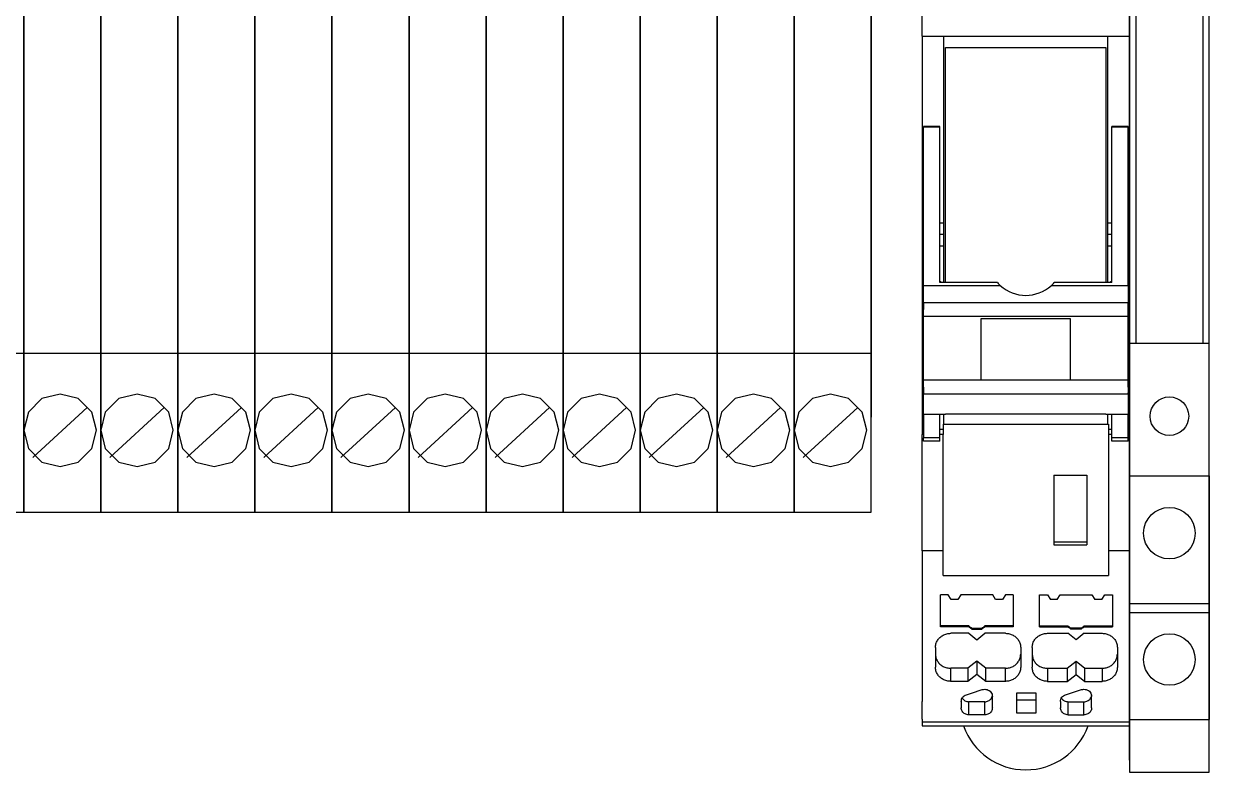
# Model space of a CAD drawing. Extents: x -2333 to 4564, y -5034 to 5704.
# Drawn here: x 2802.2 to 3137.7, y 1464.3 to 1676 of the extents above; entities that cross this region are included whole.
import ezdxf

# ---------------------------------------------------------------- set-up
doc = ezdxf.new("R2010")
doc.units = 0
doc.header["$LTSCALE"] = 10
doc.header["$MEASUREMENT"] = 0
doc.linetypes.add('DOT_CENTER', pattern=[14, 12, -1, 0, -1])
doc.layers.get('0').update_dxf_attribs({"linetype": 'CONTINUOUS'})
doc.layers.add('1', color=7, linetype='CONTINUOUS')
doc.layers.add('LEG', color=7, linetype='CONTINUOUS')
doc.layers.add('P', color=250, linetype='CONTINUOUS', lineweight=100)

# ---------------------------------------------------------------- blocks, each defined once
blk = doc.blocks.new('A$C191F7B9C')
at = {"color": 7, "linetype": 'Continuous'}
for p, q in [((0, 86.633), (0, 96.146)), ((0.001, 96.146), (0.001, 95.134)), ((0.001, 96.146), (6.274, 96.146)), ((6.274, 95.134), (6.274, 96.146)), ((6.275, 96.146), (6.275, 86.633)), ((0.001, 95.134), (0.001, 87.746)), ((6.274, 87.746), (6.274, 95.134)), ((0.001, 87.746), (0.001, 86.633)), ((0.001, 87.746), (6.274, 87.746)), ((6.274, 86.633), (6.274, 87.746)), ((0, 76.917), (0, 86.633)), ((0, 86.026), (0, 81.521)), ((0.001, 86.633), (0.001, 85.621)), ((0.001, 86.633), (6.274, 86.633)), ((6.274, 85.621), (6.274, 86.633)), ((6.275, 86.633), (6.275, 76.917)), ((0.001, 85.621), (0.001, 78.233)), ((6.274, 78.233), (6.274, 85.621)), ((0, 81.521), (0, 77.947)), ((0, 77.947), (0, 76.917)), ((0.001, 78.233), (0.001, 76.917)), ((0.001, 78.233), (6.274, 78.233)), ((6.274, 76.917), (6.274, 78.233)), ((0, 68.517), (0, 76.917)), ((0.001, 76.917), (0.001, 75.905)), ((0.001, 76.917), (6.274, 76.917)), ((6.274, 75.905), (6.274, 76.917)), ((6.275, 76.917), (6.275, 68.517)), ((0.001, 75.905), (0.001, 68.517)), ((6.274, 68.517), (6.274, 75.905)), ((0.506, 69.489), (0.506, 68.274)), ((5.769, 69.489), (0.506, 69.489)), ((5.769, 68.274), (5.769, 69.489)), ((0, 68.517), (0, 60.319)), ((0, 68.517), (0.506, 68.517)), ((0.506, 68.274), (0.506, 61.999)), ((5.769, 68.274), (0.506, 68.274)), ((5.769, 68.517), (6.275, 68.517)), ((5.769, 61.999), (5.769, 68.274)), ((6.275, 60.319), (6.275, 68.517)), ((0.506, 61.999), (0.506, 60.785)), ((5.769, 61.999), (0.506, 61.999)), ((5.769, 60.785), (5.769, 61.999)), ((5.769, 60.785), (0.506, 60.785)), ((0, 60.319), (6.275, 60.319)), ((0, 60.319), (0, 33.702)), ((0.506, 60.319), (0.506, 33.702)), ((5.769, 60.319), (5.769, 33.702)), ((6.275, 33.702), (6.275, 60.319)), ((0, 33.702), (0, 23.278)), ((0, 33.702), (6.275, 33.702)), ((6.275, 23.278), (6.275, 33.702)), ((0, 13.263), (0, 23.278)), ((0, 23.278), (6.275, 23.278)), ((0.001, 23.278), (0.001, 14.275)), ((6.274, 14.275), (6.274, 23.278)), ((6.275, 23.278), (6.275, 13.263)), ((0.001, 14.275), (0.001, 13.263)), ((6.274, 13.263), (6.274, 14.275)), ((0, 4.149), (0, 13.263)), ((0.001, 13.263), (0.001, 12.55)), ((0.001, 13.263), (6.274, 13.263)), ((6.274, 12.55), (6.274, 13.263)), ((6.275, 13.263), (6.275, 4.149)), ((6.275, 12.835), (6.275, 13.263)), ((0.001, 12.55), (0.001, 5.162)), ((0.001, 12.55), (6.274, 12.55)), ((6.274, 5.162), (6.274, 12.55)), ((6.275, 9.261), (6.275, 12.835)), ((6.275, 5.321), (6.275, 9.261)), ((0.001, 5.162), (0.001, 4.149)), ((6.274, 4.149), (6.274, 5.162)), ((6.275, 4.878), (6.275, 5.321)), ((6.275, 1.012), (6.275, 4.878)), ((0, 4.149), (0, 1.012)), ((0.001, 4.149), (6.274, 4.149)), ((0, 1.012), (0, 0)), ((6.275, 0), (6.275, 1.012)), ((0, 0), (6.275, 0))]:
    blk.add_line(p, q, dxfattribs=at)
for centre, radius in [((3.137, 91.44), 2.024), ((3.137, 81.927), 2.024), ((3.137, 72.717), 2.024), ((3.137, 27.974), 1.518), ((3.137, 18.784), 2.024), ((3.137, 8.856), 2.024)]:
    blk.add_circle(centre, radius, dxfattribs=at)
at = {"layer": 'LEG'}
blk.add_line((0, 0.945), (0, 95.945), dxfattribs=at)

msp = doc.modelspace()

# ---------------------------------------------------------------- linework, layer by layer
at = {"color": 7, "linetype": 'Continuous'}
for p, q in [((3056.3964, 1672.52906), (3056.3964, 1705.03989)), ((3115.0764, 1672.52906), (3115.0764, 1705.03989)), ((3056.3964, 1672.52906), (3056.3964, 1599.66506)), ((3056.3964, 1672.52906), (3062.5164, 1672.52906)), ((3062.5164, 1672.52906), (3108.9564, 1672.52906)), ((3062.5164, 1619.60906), (3062.5164, 1672.52906)), ((3108.9564, 1672.52906), (3115.0764, 1672.52906)), ((3108.9564, 1619.60906), (3108.9564, 1672.52906)), ((3115.0764, 1599.66506), (3115.0764, 1672.52906)), ((3063.0564, 1669.28906), (3108.4164, 1669.28906)), ((3063.0564, 1602.77906), (3063.0564, 1669.28906)), ((3108.4164, 1669.28906), (3108.4164, 1602.77906)), ((3061.4364, 1646.88875), (3056.7564, 1646.88875)), ((3056.7564, 1646.74212), (3056.7564, 1646.88875)), ((3056.7564, 1601.96082), (3056.7564, 1646.74212)), ((3061.4364, 1646.74212), (3061.4364, 1646.88875)), ((3061.4364, 1619.60906), (3061.4364, 1646.74212)), ((3114.7164, 1646.88875), (3110.0364, 1646.88875)), ((3110.0364, 1646.74212), (3110.0364, 1646.88875)), ((3110.0364, 1619.60906), (3110.0364, 1646.74212)), ((3114.7164, 1646.74212), (3114.7164, 1646.88875)), ((3114.7164, 1601.96082), (3114.7164, 1646.74212)), ((3062.5164, 1619.60906), (3061.4364, 1619.60906)), ((3061.4364, 1613.12906), (3061.4364, 1619.60906)), ((3062.5164, 1613.12906), (3062.5164, 1619.60906)), ((3108.9564, 1613.12906), (3108.9564, 1619.60906)), ((3110.0364, 1619.60906), (3108.9564, 1619.60906)), ((3110.0364, 1613.12906), (3110.0364, 1619.60906)), ((3061.4364, 1603.19954), (3061.4364, 1613.12906)), ((3062.5164, 1613.12906), (3061.4364, 1613.12906)), ((3062.5164, 1602.77906), (3062.5164, 1613.12906)), ((3108.9564, 1602.77906), (3108.9564, 1613.12906)), ((3110.0364, 1613.12906), (3108.9564, 1613.12906)), ((3110.0364, 1603.19954), (3110.0364, 1613.12906)), ((3056.7564, 1599.66506), (3056.7564, 1601.96082)), ((3061.4364, 1602.77906), (3061.4364, 1603.19954)), ((3077.68655, 1602.77906), (3061.4364, 1602.77906)), ((3110.0364, 1602.77906), (3093.78624, 1602.77906)), ((3110.0364, 1602.77906), (3110.0364, 1603.19954)), ((3114.7164, 1601.96082), (3114.7164, 1599.66506)), ((3056.3964, 1599.66506), (3056.3964, 1591.31306)), ((3056.7564, 1599.66506), (3056.3964, 1599.66506)), ((3056.7564, 1597.10059), (3056.7564, 1599.66506)), ((3114.7164, 1597.10059), (3056.7564, 1597.10059)), ((3056.7564, 1597.10059), (3056.7564, 1595.21906)), ((3114.7164, 1599.66506), (3114.7164, 1597.10059)), ((3115.0764, 1599.66506), (3114.7164, 1599.66506)), ((3114.7164, 1595.21906), (3114.7164, 1597.10059)), ((3115.0764, 1591.31306), (3115.0764, 1599.66506)), ((3056.7564, 1593.16558), (3056.7564, 1595.21906)), ((3114.7164, 1593.16558), (3114.7164, 1595.21906)), ((3056.7564, 1591.31306), (3056.3964, 1591.31306)), ((3056.3964, 1591.31306), (3056.3964, 1587.84822)), ((3114.7164, 1593.16558), (3056.7564, 1593.16558)), ((3056.7564, 1591.31306), (3056.7564, 1593.16558)), ((3056.7564, 1575.22255), (3056.7564, 1591.31306)), ((3073.1364, 1575.22255), (3073.1364, 1592.60906)), ((3073.1364, 1592.60906), (3098.3364, 1592.60906)), ((3098.3364, 1592.60906), (3098.3364, 1575.22255)), ((3114.7164, 1591.31306), (3114.7164, 1593.16558)), ((3114.7164, 1575.22255), (3114.7164, 1591.31306)), ((3115.0764, 1591.31306), (3114.7164, 1591.31306)), ((3115.0764, 1587.84822), (3115.0764, 1591.31306)), ((3056.3964, 1587.84822), (3056.3964, 1561.28906)), ((3056.3964, 1587.84822), (3056.7564, 1587.84822)), ((3115.0764, 1587.84822), (3114.7164, 1587.84822)), ((3115.0764, 1561.28906), (3115.0764, 1587.84822)), ((3114.7164, 1575.22255), (3056.7564, 1575.22255)), ((3056.7564, 1573.16906), (3056.7564, 1575.22255)), ((3114.7164, 1573.16906), (3114.7164, 1575.22255)), ((3056.7564, 1573.16906), (3056.7564, 1573.00033)), ((3056.7564, 1573.00033), (3056.7564, 1571.65116)), ((3056.7564, 1571.65116), (3056.7564, 1571.28753)), ((3056.7564, 1571.28753), (3114.7164, 1571.28753)), ((3056.7564, 1565.54355), (3056.7564, 1571.28753)), ((3114.7164, 1573.16906), (3114.7164, 1573.00033)), ((3114.7164, 1573.00033), (3114.7164, 1571.65116)), ((3114.7164, 1571.28753), (3114.7164, 1571.65116)), ((3114.7164, 1571.28753), (3114.7164, 1565.54355)), ((3056.7564, 1565.54355), (3056.7564, 1558.84852)), ((3056.7564, 1565.54355), (3061.4364, 1565.54355)), ((3061.4364, 1565.60906), (3063.0564, 1565.60906)), ((3061.4364, 1565.54355), (3061.4364, 1565.60906)), ((3061.4364, 1558.84852), (3061.4364, 1565.54355)), ((3062.5164, 1562.72906), (3062.5164, 1565.60906)), ((3108.4164, 1565.60906), (3063.0564, 1565.60906)), ((3108.4164, 1565.60906), (3110.0364, 1565.60906)), ((3108.9564, 1562.72906), (3108.9564, 1565.60906)), ((3110.0364, 1565.54355), (3110.0364, 1565.60906)), ((3110.0364, 1565.54355), (3114.7164, 1565.54355)), ((3110.0364, 1558.84852), (3110.0364, 1565.54355)), ((3114.7164, 1558.84852), (3114.7164, 1565.54355)), ((3056.3964, 1561.28906), (3056.3964, 1559.84906)), ((3056.3964, 1561.28906), (3056.7564, 1561.28906)), ((3061.4364, 1561.28906), (3061.7964, 1561.28906)), ((3061.7964, 1561.28906), (3062.3364, 1561.28906)), ((3062.3364, 1562.72906), (3062.5164, 1562.72906)), ((3062.3364, 1562.72906), (3062.3364, 1561.28906)), ((3062.3364, 1561.28906), (3062.3364, 1559.84906)), ((3062.5164, 1562.72906), (3108.9564, 1562.72906)), ((3108.9564, 1562.72906), (3109.1364, 1562.72906)), ((3109.1364, 1562.72906), (3109.1364, 1561.28906)), ((3109.1364, 1561.28906), (3109.1364, 1559.84906)), ((3109.1364, 1561.28906), (3109.6764, 1561.28906)), ((3109.6764, 1561.28906), (3110.0364, 1561.28906)), ((3114.7164, 1561.28906), (3115.0764, 1561.28906)), ((3115.0764, 1559.84906), (3115.0764, 1561.28906)), ((3056.3964, 1526.9302), (3056.3964, 1559.84906)), ((3056.7564, 1559.84906), (3056.3964, 1559.84906)), ((3056.7564, 1557.98009), (3056.7564, 1558.84852)), ((3061.4364, 1557.98009), (3056.7564, 1557.98009)), ((3062.3364, 1559.84906), (3061.4364, 1559.84906)), ((3061.4364, 1557.98009), (3061.4364, 1558.84852)), ((3062.3364, 1519.97073), (3062.3364, 1559.84906)), ((3109.1364, 1559.84906), (3109.1364, 1519.97073)), ((3110.0364, 1559.84906), (3109.1364, 1559.84906)), ((3110.0364, 1557.98009), (3110.0364, 1558.84852)), ((3114.7164, 1557.98009), (3110.0364, 1557.98009)), ((3115.0764, 1559.84906), (3114.7164, 1559.84906)), ((3114.7164, 1557.98009), (3114.7164, 1558.84852)), ((3115.0764, 1526.9302), (3115.0764, 1559.84906)), ((3093.6564, 1548.32906), (3093.6564, 1529.43364)), ((3093.6564, 1548.32906), (3103.0164, 1548.32906)), ((3103.0164, 1548.32906), (3103.0164, 1529.43364)), ((3062.3364, 1526.9302), (3056.3964, 1526.9302)), ((3056.3964, 1526.9302), (3056.3964, 1484.32261)), ((3093.6564, 1529.43364), (3103.0164, 1529.43364)), ((3093.6564, 1529.43364), (3093.6564, 1528.66547)), ((3093.6564, 1528.66547), (3103.0164, 1528.66547)), ((3103.0164, 1529.43364), (3103.0164, 1528.66547)), ((3115.0764, 1526.9302), (3109.1364, 1526.9302)), ((3115.0764, 1526.9302), (3115.0764, 1484.32261)), ((3062.3364, 1519.97073), (3109.1364, 1519.97073)), ((3063.7764, 1514.50657), (3061.5804, 1514.50657)), ((3061.5804, 1505.69317), (3061.5804, 1514.50657)), ((3064.60778, 1513.16439), (3063.7764, 1514.50657)), ((3066.54501, 1513.16439), (3064.60778, 1513.16439)), ((3067.3764, 1514.50657), (3066.54501, 1513.16439)), ((3076.3764, 1514.50657), (3067.3764, 1514.50657)), ((3077.20778, 1513.16439), (3076.3764, 1514.50657)), ((3079.14501, 1513.16439), (3077.20778, 1513.16439)), ((3079.9764, 1514.50657), (3079.14501, 1513.16439)), ((3082.1724, 1514.50657), (3079.9764, 1514.50657)), ((3082.1724, 1514.50657), (3082.1724, 1505.69317)), ((3089.6604, 1505.69317), (3089.6604, 1514.50657)), ((3089.6604, 1514.50657), (3091.8564, 1514.50657)), ((3091.8564, 1514.50657), (3092.68778, 1513.16439)), ((3094.62501, 1513.16439), (3092.68778, 1513.16439)), ((3094.62501, 1513.16439), (3095.4564, 1514.50657)), ((3095.4564, 1514.50657), (3104.4564, 1514.50657)), ((3104.4564, 1514.50657), (3105.28778, 1513.16439)), ((3107.22501, 1513.16439), (3105.28778, 1513.16439)), ((3107.22501, 1513.16439), (3108.0564, 1514.50657)), ((3108.0564, 1514.50657), (3110.2524, 1514.50657)), ((3110.2524, 1514.50657), (3110.2524, 1505.69317)), ((3069.57834, 1505.69317), (3061.5804, 1505.69317)), ((3061.5804, 1505.44685), (3061.5804, 1505.69317)), ((3069.57834, 1505.44685), (3061.5804, 1505.44685)), ((3069.57091, 1503.60135), (3064.4964, 1503.60135)), ((3069.57091, 1503.60135), (3071.8764, 1501.79823)), ((3070.4364, 1505.02208), (3070.4364, 1504.77576)), ((3070.4364, 1505.02208), (3073.3164, 1505.02208)), ((3070.4364, 1504.77576), (3073.3164, 1504.77576)), ((3071.8764, 1501.79823), (3074.18188, 1503.60135)), ((3073.3164, 1505.02208), (3073.3164, 1504.77576)), ((3082.1724, 1505.69317), (3074.17446, 1505.69317)), ((3082.1724, 1505.44685), (3074.17446, 1505.44685)), ((3079.9764, 1503.60135), (3074.18188, 1503.60135)), ((3082.1724, 1505.69317), (3082.1724, 1505.44685)), ((3089.6604, 1505.44685), (3089.6604, 1505.69317)), ((3089.6604, 1505.69317), (3097.65834, 1505.69317)), ((3089.6604, 1505.44685), (3097.65834, 1505.44685)), ((3091.8564, 1503.60135), (3097.65091, 1503.60135)), ((3099.9564, 1501.79823), (3097.65091, 1503.60135)), ((3097.65834, 1505.69317), (3097.65834, 1505.44685)), ((3098.5164, 1505.02208), (3098.5164, 1504.77576)), ((3101.3964, 1505.02208), (3098.5164, 1505.02208)), ((3101.3964, 1504.77576), (3098.5164, 1504.77576)), ((3102.26188, 1503.60135), (3099.9564, 1501.79823)), ((3101.3964, 1505.02208), (3101.3964, 1504.77576)), ((3102.25446, 1505.69317), (3102.25446, 1505.44685)), ((3102.25446, 1505.69317), (3110.2524, 1505.69317)), ((3102.25446, 1505.44685), (3110.2524, 1505.44685)), ((3102.26188, 1503.60135), (3107.3364, 1503.60135)), ((3110.2524, 1505.69317), (3110.2524, 1505.44685)), ((3060.1764, 1499.57481), (3060.1764, 1497.73305)), ((3060.1764, 1497.73305), (3060.1764, 1494.03831)), ((3084.2964, 1499.57481), (3084.2964, 1497.73305)), ((3084.2964, 1497.73305), (3084.2964, 1494.03831)), ((3087.5364, 1499.57481), (3087.5364, 1497.73305)), ((3087.5364, 1497.73305), (3087.5364, 1494.03831)), ((3111.6564, 1499.57481), (3111.6564, 1497.73305)), ((3111.6564, 1497.73305), (3111.6564, 1494.03831)), ((3069.3564, 1493.70651), (3064.4964, 1493.70651)), ((3071.8764, 1495.6774), (3069.3564, 1493.70651)), ((3069.3564, 1493.70651), (3069.3564, 1490.01177)), ((3071.8764, 1495.6774), (3071.8764, 1491.98266)), ((3074.3964, 1493.70651), (3071.8764, 1495.6774)), ((3074.3964, 1490.01177), (3074.3964, 1493.70651)), ((3079.9764, 1493.70651), (3074.3964, 1493.70651)), ((3091.8564, 1493.70651), (3097.4364, 1493.70651)), ((3097.4364, 1493.70651), (3099.9564, 1495.6774)), ((3097.4364, 1493.70651), (3097.4364, 1490.01177)), ((3099.9564, 1495.6774), (3102.4764, 1493.70651)), ((3099.9564, 1491.98266), (3099.9564, 1495.6774)), ((3102.4764, 1490.01177), (3102.4764, 1493.70651)), ((3102.4764, 1493.70651), (3107.3364, 1493.70651)), ((3069.3564, 1490.01177), (3064.4964, 1490.01177)), ((3071.8764, 1491.98266), (3069.3564, 1490.01177)), ((3074.3964, 1490.01177), (3071.8764, 1491.98266)), ((3079.9764, 1490.01177), (3074.3964, 1490.01177)), ((3091.8564, 1490.01177), (3097.4364, 1490.01177)), ((3097.4364, 1490.01177), (3099.9564, 1491.98266)), ((3099.9564, 1491.98266), (3102.4764, 1490.01177)), ((3102.4764, 1490.01177), (3107.3364, 1490.01177)), ((3088.7064, 1486.6731), (3083.1264, 1486.6731)), ((3083.1264, 1486.6731), (3083.1264, 1484.83134)), ((3088.7064, 1484.83134), (3088.7064, 1486.6731)), ((3056.3964, 1484.32261), (3056.3964, 1484.28932)), ((3056.3964, 1479.3433), (3056.3964, 1484.28932)), ((3067.4664, 1484.32315), (3067.4664, 1482.56267)), ((3076.2864, 1482.56267), (3076.2864, 1485.75953)), ((3083.1264, 1484.83134), (3088.7064, 1484.83134)), ((3083.1264, 1484.83134), (3083.1264, 1481.1366)), ((3088.7064, 1481.1366), (3088.7064, 1484.83134)), ((3095.5464, 1484.32315), (3095.5464, 1482.56267)), ((3104.3664, 1482.56267), (3104.3664, 1485.75953)), ((3115.0764, 1484.28932), (3115.0764, 1484.32261)), ((3115.0764, 1482.98906), (3115.0764, 1484.28932)), ((3115.0764, 1482.98906), (3115.0764, 1482.88065)), ((3083.1264, 1481.1366), (3088.7064, 1481.1366)), ((3115.0764, 1479.3433), (3115.0764, 1482.88065)), ((3056.3964, 1479.3433), (3056.3964, 1478.53172)), ((3056.3964, 1478.53172), (3056.3964, 1477.58906)), ((3056.3964, 1477.58906), (3056.3964, 1477.38489)), ((3056.3964, 1477.38489), (3115.0764, 1477.38489)), ((3115.0764, 1479.3433), (3115.0764, 1478.53172)), ((3115.0764, 1478.53172), (3115.0764, 1477.58906)), ((3115.0764, 1477.58906), (3115.0764, 1477.38489))]:
    msp.add_line(p, q, dxfattribs=at)
at = {"color": 2, "linetype": 'Continuous'}
for p, q in [((3061.4364, 1646.74212), (3056.7564, 1646.74212)), ((3114.7164, 1646.74212), (3110.0364, 1646.74212)), ((3061.4364, 1558.84852), (3056.7564, 1558.84852)), ((3114.7164, 1558.84852), (3110.0364, 1558.84852)), ((3064.4964, 1490.01177), (3064.4964, 1493.70651)), ((3079.9764, 1490.01177), (3079.9764, 1493.70651)), ((3091.8564, 1493.70651), (3091.8564, 1490.01177)), ((3107.3364, 1493.70651), (3107.3364, 1490.01177)), ((3069.6264, 1480.5494), (3069.6264, 1484.24413)), ((3074.1264, 1480.5494), (3074.1264, 1484.24413)), ((3097.7064, 1480.5494), (3097.7064, 1484.24413)), ((3102.2064, 1480.5494), (3102.2064, 1484.24413)), ((3056.3964, 1478.53172), (3115.0764, 1478.53172))]:
    msp.add_line(p, q, dxfattribs=at)
at = {"color": 7, "linetype": 'Continuous'}
for centre, radius, start, end in [((3085.7364, 1609.97906), 10.8, 221.8103149, 227.9387984), ((3085.7364, 1609.97906), 10.8, 227.9387984, 312.0612016), ((3085.7364, 1609.97906), 10.8, 312.0612016, 318.1896851), ((3085.7364, 1483.70906), 18.72, 199.7447034, 340.2552966)]:
    msp.add_arc(centre, radius, start, end, dxfattribs=at)
for points in [[(3056.7564, 1601.96082), (3062.1926, 1601.96082), (3067.62881, 1601.96082), (3073.06501, 1601.96082), (3078.50122, 1601.96082)], [(3061.4364, 1603.19954), (3061.72487, 1602.98995), (3062.01513, 1602.77906)], [(3092.97158, 1601.96082), (3098.40778, 1601.96082), (3103.84399, 1601.96082), (3109.28019, 1601.96082), (3114.7164, 1601.96082)], [(3110.0364, 1603.19954), (3109.74793, 1602.98995), (3109.45766, 1602.77906)], [(3060.1764, 1499.57481), (3060.3236, 1500.61695), (3060.75517, 1501.58808), (3061.4417, 1502.422), (3062.3364, 1503.0619), (3063.3783, 1503.46415), (3064.4964, 1503.60135)], [(3070.4364, 1505.02208), (3070.22188, 1505.18985), (3070.00737, 1505.35762), (3069.79285, 1505.52539), (3069.57834, 1505.69317)], [(3069.57834, 1505.69317), (3069.57834, 1505.63159), (3069.57834, 1505.57001), (3069.57834, 1505.50843), (3069.57834, 1505.44685)], [(3070.4364, 1504.77576), (3070.22188, 1504.94353), (3070.00737, 1505.1113), (3069.79285, 1505.27908), (3069.57834, 1505.44685)], [(3074.17446, 1505.69317), (3073.95995, 1505.52539), (3073.74543, 1505.35762), (3073.53091, 1505.18985), (3073.3164, 1505.02208)], [(3074.17446, 1505.44685), (3073.95995, 1505.27908), (3073.74543, 1505.1113), (3073.53091, 1504.94353), (3073.3164, 1504.77576)], [(3074.17446, 1505.69317), (3074.17446, 1505.63159), (3074.17446, 1505.57001), (3074.17446, 1505.50843), (3074.17446, 1505.44685)], [(3079.9764, 1503.60135), (3081.0945, 1503.46415), (3082.1364, 1503.0619), (3083.0311, 1502.422), (3083.71763, 1501.58808), (3084.1492, 1500.61695), (3084.2964, 1499.57481)], [(3087.5364, 1499.57481), (3087.6836, 1500.61695), (3088.11517, 1501.58808), (3088.8017, 1502.422), (3089.6964, 1503.0619), (3090.7383, 1503.46415), (3091.8564, 1503.60135)], [(3097.65834, 1505.69317), (3097.87285, 1505.52539), (3098.08737, 1505.35762), (3098.30188, 1505.18985), (3098.5164, 1505.02208)], [(3097.65834, 1505.44685), (3097.87285, 1505.27908), (3098.08737, 1505.1113), (3098.30188, 1504.94353), (3098.5164, 1504.77576)], [(3101.3964, 1505.02208), (3101.61091, 1505.18985), (3101.82543, 1505.35762), (3102.03995, 1505.52539), (3102.25446, 1505.69317)], [(3101.3964, 1504.77576), (3101.61091, 1504.94353), (3101.82543, 1505.1113), (3102.03995, 1505.27908), (3102.25446, 1505.44685)], [(3107.3364, 1503.60135), (3108.4545, 1503.46415), (3109.4964, 1503.0619), (3110.3911, 1502.422), (3111.07763, 1501.58808), (3111.5092, 1500.61695), (3111.6564, 1499.57481)], [(3060.1764, 1497.73305), (3060.3236, 1496.6909), (3060.75517, 1495.71978), (3061.4417, 1494.88585), (3062.3364, 1494.24596), (3063.3783, 1493.84371), (3064.4964, 1493.70651)], [(3079.9764, 1493.70651), (3081.0945, 1493.84371), (3082.1364, 1494.24596), (3083.0311, 1494.88585), (3083.71763, 1495.71978), (3084.1492, 1496.6909), (3084.2964, 1497.73305)], [(3087.5364, 1497.73305), (3087.6836, 1496.6909), (3088.11517, 1495.71978), (3088.8017, 1494.88585), (3089.6964, 1494.24596), (3090.7383, 1493.84371), (3091.8564, 1493.70651)], [(3107.3364, 1493.70651), (3108.4545, 1493.84371), (3109.4964, 1494.24596), (3110.3911, 1494.88585), (3111.07763, 1495.71978), (3111.5092, 1496.6909), (3111.6564, 1497.73305)], [(3064.4964, 1490.01177), (3063.3783, 1490.14897), (3062.3364, 1490.55123), (3061.4417, 1491.19112), (3060.75517, 1492.02504), (3060.3236, 1492.99617), (3060.1764, 1494.03831)], [(3084.2964, 1494.03831), (3084.1492, 1492.99617), (3083.71763, 1492.02504), (3083.0311, 1491.19112), (3082.1364, 1490.55123), (3081.0945, 1490.14897), (3079.9764, 1490.01177)], [(3091.8564, 1490.01177), (3090.7383, 1490.14897), (3089.6964, 1490.55123), (3088.8017, 1491.19112), (3088.11517, 1492.02504), (3087.6836, 1492.99617), (3087.5364, 1494.03831)], [(3111.6564, 1494.03831), (3111.5092, 1492.99617), (3111.07763, 1492.02504), (3110.3911, 1491.19112), (3109.4964, 1490.55123), (3108.4545, 1490.14897), (3107.3364, 1490.01177)], [(3068.92658, 1486.22783), (3070.05158, 1486.58692), (3071.17658, 1486.94602), (3072.30158, 1487.30512), (3073.42658, 1487.66421)], [(3073.42658, 1487.66421), (3074.09799, 1487.77263), (3074.77222, 1487.68071), (3075.38218, 1487.39759), (3075.86717, 1486.95146), (3076.17892, 1486.3867), (3076.2864, 1485.75953)], [(3097.00658, 1486.22783), (3098.13158, 1486.58692), (3099.25658, 1486.94602), (3100.38158, 1487.30512), (3101.50658, 1487.66421)], [(3101.50658, 1487.66421), (3102.17799, 1487.77263), (3102.85222, 1487.68071), (3103.46218, 1487.39759), (3103.94717, 1486.95146), (3104.25892, 1486.3867), (3104.3664, 1485.75953)], [(3067.4664, 1484.32315), (3067.5695, 1484.93772), (3067.86896, 1485.49363), (3068.33619, 1485.9378), (3068.92658, 1486.22783)], [(3067.73194, 1485.29028), (3068.07348, 1484.85805), (3068.52541, 1484.5253), (3069.05562, 1484.3157), (3069.6264, 1484.24413)], [(3074.1264, 1484.24413), (3073.0014, 1484.24413), (3071.8764, 1484.24413), (3070.7514, 1484.24413), (3069.6264, 1484.24413)], [(3074.1264, 1484.24413), (3074.64223, 1484.30238), (3075.1282, 1484.47376), (3075.55621, 1484.74836), (3075.90148, 1485.11028), (3076.14403, 1485.53857), (3076.26982, 1486.00847)], [(3095.5464, 1484.32315), (3095.6495, 1484.93772), (3095.94896, 1485.49363), (3096.41619, 1485.9378), (3097.00658, 1486.22783)], [(3095.81194, 1485.29028), (3096.15348, 1484.85805), (3096.60541, 1484.5253), (3097.13562, 1484.3157), (3097.7064, 1484.24413)], [(3097.7064, 1484.24413), (3098.8314, 1484.24413), (3099.9564, 1484.24413), (3101.0814, 1484.24413), (3102.2064, 1484.24413)], [(3102.2064, 1484.24413), (3102.72223, 1484.30238), (3103.2082, 1484.47376), (3103.63621, 1484.74836), (3103.98148, 1485.11028), (3104.22403, 1485.53857), (3104.34982, 1486.00847)], [(3069.6264, 1480.5494), (3069.06735, 1480.618), (3068.5464, 1480.81912), (3068.09905, 1481.13907), (3067.75578, 1481.55603), (3067.54, 1482.04159), (3067.4664, 1482.56267)], [(3074.1264, 1480.5494), (3073.0014, 1480.5494), (3071.8764, 1480.5494), (3070.7514, 1480.5494), (3069.6264, 1480.5494)], [(3076.2864, 1482.56267), (3076.2128, 1482.04159), (3075.99701, 1481.55603), (3075.65375, 1481.13907), (3075.2064, 1480.81912), (3074.68545, 1480.618), (3074.1264, 1480.5494)], [(3097.7064, 1480.5494), (3097.14735, 1480.618), (3096.6264, 1480.81912), (3096.17905, 1481.13907), (3095.83578, 1481.55603), (3095.62, 1482.04159), (3095.5464, 1482.56267)], [(3097.7064, 1480.5494), (3098.8314, 1480.5494), (3099.9564, 1480.5494), (3101.0814, 1480.5494), (3102.2064, 1480.5494)], [(3104.3664, 1482.56267), (3104.2928, 1482.04159), (3104.07701, 1481.55603), (3103.73375, 1481.13907), (3103.2864, 1480.81912), (3102.76545, 1480.618), (3102.2064, 1480.5494)]]:
    msp.add_spline(points, degree=3, dxfattribs=at)
at = {"layer": '1', "color": 2, "linetype": 'DOT_CENTER'}
for p, q in [((3062.5164, 1616.36906), (3061.4364, 1616.36906)), ((3110.0364, 1616.36906), (3108.9564, 1616.36906)), ((3056.7564, 1595.48906), (3056.3964, 1595.48906)), ((3115.0764, 1595.48906), (3114.7164, 1595.48906))]:
    msp.add_line(p, q, dxfattribs=at)
at = {"layer": 'LEG', "color": 0, "lineweight": -2}
for p, q in [((2823.99217, 1708.73303), (2823.91922, 1564.73305)), ((2823.9557, 1708.74408), (2823.9557, 1564.74408)), ((2867.58569, 1708.73303), (2867.51273, 1564.73305)), ((2867.54921, 1708.74408), (2867.54921, 1564.74408)), ((2911.1792, 1708.73303), (2911.10624, 1564.73305)), ((2911.1928, 1708.74408), (2911.1928, 1564.74408)), ((2954.82278, 1708.73303), (2954.74983, 1564.73305)), ((2954.78631, 1708.74408), (2954.78631, 1564.74408)), ((2998.4163, 1708.73303), (2998.34334, 1564.73305)), ((2998.37982, 1708.74408), (2998.37982, 1564.74408)), ((3042.00981, 1708.73303), (3041.93685, 1564.73305)), ((3115.07276, 1710.69861), (3115.07276, 1566.69861)), ((2802.18398, 1537.9042), (2823.9557, 1537.9042)), ((2823.9557, 1537.9042), (2845.72742, 1537.9042)), ((2845.77749, 1537.9042), (2867.54921, 1537.9042)), ((2867.54921, 1537.9042), (2889.32093, 1537.9042)), ((2889.371, 1537.9042), (2911.14272, 1537.9042)), ((2911.1928, 1537.9042), (2932.96452, 1537.9042)), ((2933.01459, 1537.9042), (2954.78631, 1537.9042)), ((2954.78631, 1537.9042), (2976.55803, 1537.9042)), ((2976.6081, 1537.9042), (2998.37982, 1537.9042)), ((2998.37982, 1537.9042), (3020.15154, 1537.9042)), ((3020.20161, 1537.9042), (3041.97333, 1537.9042))]:
    msp.add_line(p, q, dxfattribs=at)
at = {"layer": 'P', "color": 0, "lineweight": -2}
for points in [[(2802.18398, 1735.58397), (2780.36219, 1735.58397), (2780.36219, 1537.9042), (2802.18398, 1537.9042), (2802.18398, 1735.58397), (2802.18398, 1735.58397)], [(2824.00578, 1735.58397), (2802.18398, 1735.58397), (2802.18398, 1537.9042), (2824.00578, 1537.9042), (2824.00578, 1735.58397), (2824.00578, 1735.58397)], [(2845.77749, 1735.58397), (2823.9557, 1735.58397), (2823.9557, 1537.9042), (2845.77749, 1537.9042), (2845.77749, 1735.58397), (2845.77749, 1735.58397)], [(2867.59929, 1735.58397), (2845.77749, 1735.58397), (2845.77749, 1537.9042), (2867.59929, 1537.9042), (2867.59929, 1735.58397), (2867.59929, 1735.58397)], [(2889.371, 1735.58397), (2867.54921, 1735.58397), (2867.54921, 1537.9042), (2889.371, 1537.9042), (2889.371, 1735.58397), (2889.371, 1735.58397)], [(2911.1928, 1735.58397), (2889.371, 1735.58397), (2889.371, 1537.9042), (2911.1928, 1537.9042), (2911.1928, 1735.58397), (2911.1928, 1735.58397)], [(2933.01459, 1735.58397), (2911.1928, 1735.58397), (2911.1928, 1537.9042), (2933.01459, 1537.9042), (2933.01459, 1735.58397), (2933.01459, 1735.58397)], [(2954.83639, 1735.58397), (2933.01459, 1735.58397), (2933.01459, 1537.9042), (2954.83639, 1537.9042), (2954.83639, 1735.58397), (2954.83639, 1735.58397)], [(2976.6081, 1735.58397), (2954.78631, 1735.58397), (2954.78631, 1537.9042), (2976.6081, 1537.9042), (2976.6081, 1735.58397), (2976.6081, 1735.58397)], [(2998.4299, 1735.58397), (2976.6081, 1735.58397), (2976.6081, 1537.9042), (2998.4299, 1537.9042), (2998.4299, 1735.58397), (2998.4299, 1735.58397)], [(3020.20161, 1735.58397), (2998.37982, 1735.58397), (2998.37982, 1537.9042), (3020.20161, 1537.9042), (3020.20161, 1735.58397), (3020.20161, 1735.58397)], [(3042.02341, 1735.58397), (3020.20161, 1735.58397), (3020.20161, 1537.9042), (3042.02341, 1537.9042), (3042.02341, 1735.58397), (3042.02341, 1735.58397)], [(2780.36219, 1582.83142), (2802.18398, 1582.83142)], [(2802.18398, 1582.83142), (2824.00578, 1582.83142)], [(2823.9557, 1582.83142), (2845.77749, 1582.83142)], [(2845.77749, 1582.83142), (2867.59929, 1582.83142)], [(2867.54921, 1582.83142), (2889.371, 1582.83142)], [(2889.371, 1582.83142), (2911.1928, 1582.83142)], [(2911.1928, 1582.83142), (2933.01459, 1582.83142)], [(2933.01459, 1582.83142), (2954.83639, 1582.83142)], [(2954.78631, 1582.83142), (2976.6081, 1582.83142)], [(2976.6081, 1582.83142), (2998.4299, 1582.83142)], [(2998.37982, 1582.83142), (3020.20161, 1582.83142)], [(3020.20161, 1582.83142), (3042.02341, 1582.83142)], [(2822.72214, 1561.00962), (2821.43851, 1566.14416), (2817.5876, 1569.99507), (2812.45306, 1571.2787), (2807.31852, 1569.99507), (2803.46762, 1566.14416), (2802.18398, 1561.00962), (2803.46762, 1555.87508), (2807.31852, 1552.02418), (2812.45306, 1550.74055), (2817.5876, 1552.02418), (2821.43851, 1555.87508), (2822.72214, 1561.00962), (2822.72214, 1561.00962)], [(2844.49386, 1561.00962), (2843.21022, 1566.14416), (2839.35932, 1569.99507), (2834.22478, 1571.2787), (2829.09024, 1569.99507), (2825.23933, 1566.14416), (2823.9557, 1561.00962), (2825.23933, 1555.87508), (2829.09024, 1552.02418), (2834.22478, 1550.74055), (2839.35932, 1552.02418), (2843.21022, 1555.87508), (2844.49386, 1561.00962), (2844.49386, 1561.00962)], [(2866.31565, 1561.00962), (2865.03202, 1566.14416), (2861.18111, 1569.99507), (2856.04657, 1571.2787), (2850.91203, 1569.99507), (2847.06113, 1566.14416), (2845.77749, 1561.00962), (2847.06113, 1555.87508), (2850.91203, 1552.02418), (2856.04657, 1550.74055), (2861.18111, 1552.02418), (2865.03202, 1555.87508), (2866.31565, 1561.00962), (2866.31565, 1561.00962)], [(2888.08737, 1561.00962), (2886.80373, 1566.14416), (2882.95283, 1569.99507), (2877.81829, 1571.2787), (2872.68375, 1569.99507), (2868.83285, 1566.14416), (2867.54921, 1561.00962), (2868.83285, 1555.87508), (2872.68375, 1552.02418), (2877.81829, 1550.74055), (2882.95283, 1552.02418), (2886.80373, 1555.87508), (2888.08737, 1561.00962), (2888.08737, 1561.00962)], [(2909.90916, 1561.00962), (2908.62553, 1566.14416), (2904.77462, 1569.99507), (2899.64008, 1571.2787), (2894.50554, 1569.99507), (2890.65464, 1566.14416), (2889.371, 1561.00962), (2890.65464, 1555.87508), (2894.50554, 1552.02418), (2899.64008, 1550.74055), (2904.77462, 1552.02418), (2908.62553, 1555.87508), (2909.90916, 1561.00962), (2909.90916, 1561.00962)], [(2931.73096, 1561.00962), (2930.44732, 1566.14416), (2926.59642, 1569.99507), (2921.46188, 1571.2787), (2916.32734, 1569.99507), (2912.47643, 1566.14416), (2911.1928, 1561.00962), (2912.47643, 1555.87508), (2916.32734, 1552.02418), (2921.46188, 1550.74055), (2926.59642, 1552.02418), (2930.44732, 1555.87508), (2931.73096, 1561.00962), (2931.73096, 1561.00962)], [(2953.55275, 1561.00962), (2952.26912, 1566.14416), (2948.41821, 1569.99507), (2943.28367, 1571.2787), (2938.14913, 1569.99507), (2934.29823, 1566.14416), (2933.01459, 1561.00962), (2934.29823, 1555.87508), (2938.14913, 1552.02418), (2943.28367, 1550.74055), (2948.41821, 1552.02418), (2952.26912, 1555.87508), (2953.55275, 1561.00962), (2953.55275, 1561.00962)], [(2975.32447, 1561.00962), (2974.04083, 1566.14416), (2970.18993, 1569.99507), (2965.05539, 1571.2787), (2959.92085, 1569.99507), (2956.06994, 1566.14416), (2954.78631, 1561.00962), (2956.06994, 1555.87508), (2959.92085, 1552.02418), (2965.05539, 1550.74055), (2970.18993, 1552.02418), (2974.04083, 1555.87508), (2975.32447, 1561.00962), (2975.32447, 1561.00962)], [(2997.14626, 1561.00962), (2995.86263, 1566.14416), (2992.01172, 1569.99507), (2986.87718, 1571.2787), (2981.74264, 1569.99507), (2977.89174, 1566.14416), (2976.6081, 1561.00962), (2977.89174, 1555.87508), (2981.74264, 1552.02418), (2986.87718, 1550.74055), (2992.01172, 1552.02418), (2995.86263, 1555.87508), (2997.14626, 1561.00962), (2997.14626, 1561.00962)], [(3018.91798, 1561.00962), (3017.63434, 1566.14416), (3013.78344, 1569.99507), (3008.6489, 1571.2787), (3003.51436, 1569.99507), (2999.66346, 1566.14416), (2998.37982, 1561.00962), (2999.66346, 1555.87508), (3003.51436, 1552.02418), (3008.6489, 1550.74055), (3013.78344, 1552.02418), (3017.63434, 1555.87508), (3018.91798, 1561.00962), (3018.91798, 1561.00962)], [(3040.73977, 1561.00962), (3039.45614, 1566.14416), (3035.60523, 1569.99507), (3030.47069, 1571.2787), (3025.33615, 1569.99507), (3021.48525, 1566.14416), (3020.20161, 1561.00962), (3021.48525, 1555.87508), (3025.33615, 1552.02418), (3030.47069, 1550.74055), (3035.60523, 1552.02418), (3039.45614, 1555.87508), (3040.73977, 1561.00962), (3040.73977, 1561.00962)], [(2804.75125, 1553.30781), (2820.15487, 1567.4278)], [(2826.52297, 1553.30781), (2841.92659, 1567.4278)], [(2848.34476, 1553.30781), (2863.74838, 1567.4278)], [(2870.11648, 1553.30781), (2885.5201, 1567.4278)], [(2891.93827, 1553.30781), (2907.34189, 1567.4278)], [(2913.76007, 1553.30781), (2929.16369, 1567.4278)], [(2935.58186, 1553.30781), (2950.98548, 1567.4278)], [(2957.35358, 1553.30781), (2972.7572, 1567.4278)], [(2979.17537, 1553.30781), (2994.57899, 1567.4278)], [(3000.94709, 1553.30781), (3016.35071, 1567.4278)], [(3022.76888, 1553.30781), (3038.1725, 1567.4278)]]:
    msp.add_lwpolyline(points, dxfattribs=at)

# ---------------------------------------------------------------- block references
at = {"layer": 'LEG', "color": 0, "lineweight": -2, "xscale": 3.6, "yscale": 3.6, "zscale": 3.6}
msp.add_blockref('A$C191F7B9C', (3115.07276, 1464.29703), dxfattribs=at)

doc.saveas('drawing.dxf')
